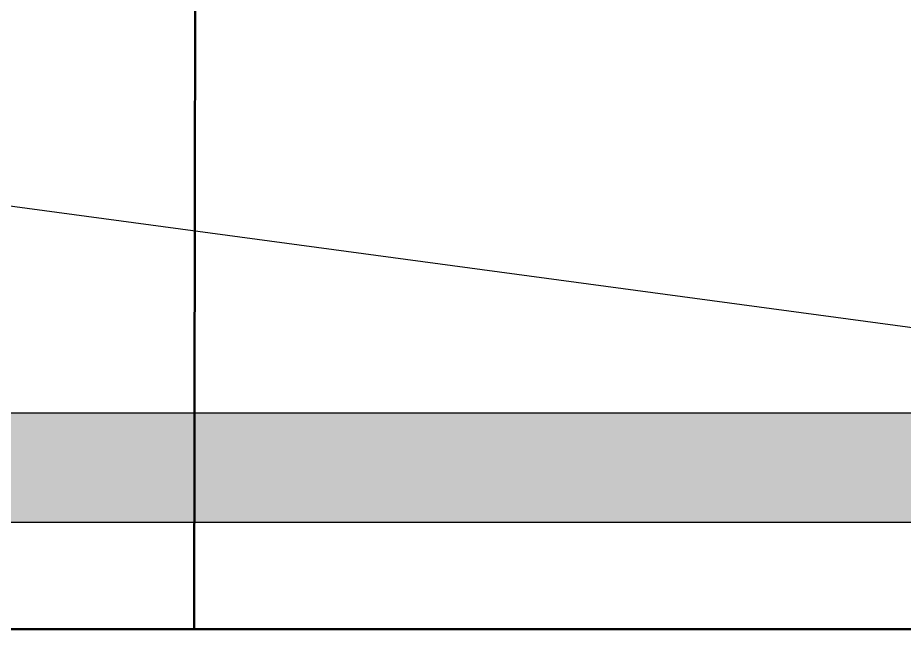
# Model space of a CAD drawing. Header units: centimetres. Extents: x 28733 to 98303, y -2883 to 8555.
# Drawn here: x 89924.6 to 90045.8, y 7039 to 7122.6 of the extents above; entities that cross this region are included whole.
import ezdxf

# ---------------------------------------------------------------- set-up
doc = ezdxf.new("R2010")
doc.units = ezdxf.units.CM
doc.header["$LTSCALE"] = 100
for name, color, linetype in [('A-ELEV-04', 250, 'Continuous'), ('A-WALL', 134, 'Continuous'), ('A-WALL-HTCH', 8, 'Continuous')]:
    doc.layers.add(name, color=color, linetype=linetype)
doc.layers.add('GEB-BEZUG', color=2, linetype='Continuous', lineweight=50, true_color=0xffff00)

msp = doc.modelspace()

# ---------------------------------------------------------------- hatches: boundary and pattern name
at = {"layer": 'A-WALL-HTCH'}
h = msp.add_hatch(dxfattribs=at)
h.set_pattern_fill('DASH', color=256)
h.set_pattern_definition([(0, (-28157.4476, -0.018), (3.175, 3.175), [3.175, -3.175])])
h.paths.add_polyline_path([(90148.36, 7263.62), (90133.36, 7263.62), (90133.36, 7068.62), (89240.86, 7068.62), (89240.86, 7053.62), (90148.36, 7053.62)])

# ---------------------------------------------------------------- linework, layer by layer
at = {"layer": 'A-ELEV-04'}
msp.add_line((90133.36, 7068.62), (88348.36, 7308.62), dxfattribs=at)
at = {"layer": 'A-WALL'}
for p, q in [((88348.36, 7068.62), (90133.36, 7068.62)), ((90148.36, 7053.62), (87395.86, 7053.62))]:
    msp.add_line(p, q, dxfattribs=at)
at = {"layer": 'GEB-BEZUG'}
for p, q in [((88449.31, 7039.01), (89948.72, 7039.01)), ((89948.72, 7039.01), (91448.58, 7039.01))]:
    msp.add_line(p, q, dxfattribs=at)
msp.add_lwpolyline([(89948.92, 7183.62), (89948.72, 7039.01)], dxfattribs=at)

doc.saveas('drawing.dxf')
